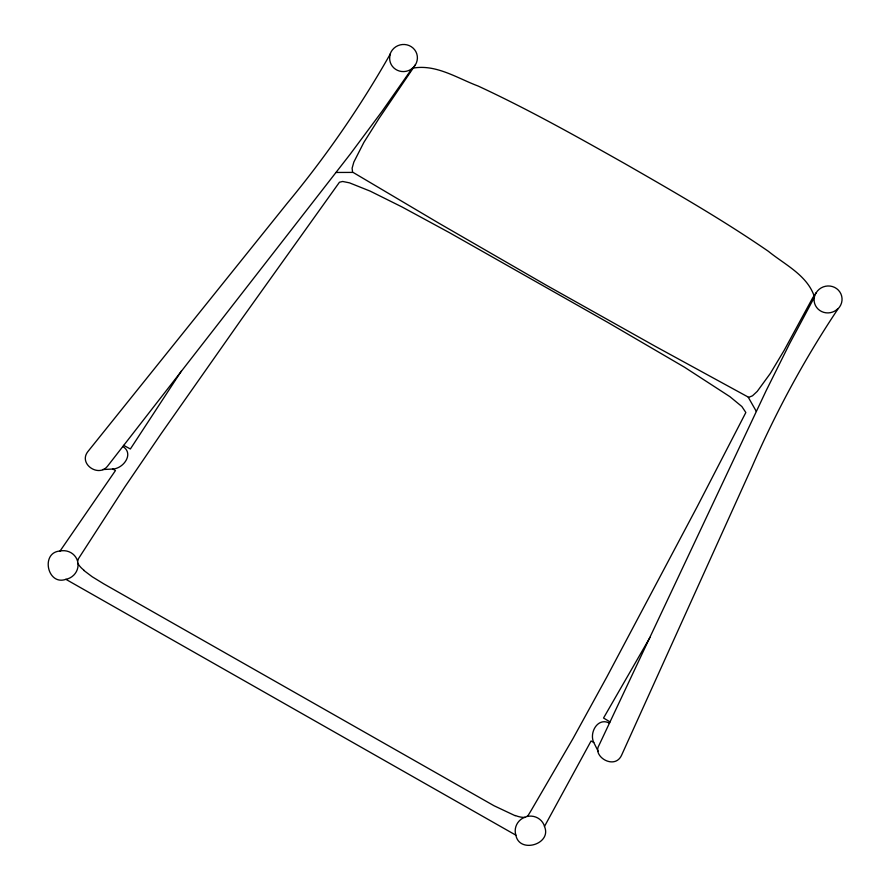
<?xml version="1.0" encoding="UTF-8"?>
<svg xmlns="http://www.w3.org/2000/svg" width="890" height="890" viewBox="0 0 890 890"><rect width="100%" height="100%" fill="white"/><g stroke="black" fill="none" stroke-linecap="round" stroke-linejoin="round"><path stroke-width="1.33" d="M77.63 561.178L77.63 561.557A14.44 13.951 -13.3 0 1 77.942 562.981L77.964 563.125A14.997 14.485 -13.3 0 1 65.871 579.334C47.259 585.954 40.361 552.289 60.053 551.032A14.997 14.485 -13.3 0 1 77.586 561.167L77.675 560.567M77.697 560.422L77.808 559.855M390.165 54.012A13.984 13.517 -13.3 0 1 409.244 45.613A13.984 13.517 -13.3 0 1 415.407 64.814L379.151 118.214L363.91 142.322L353.853 162.036L352.117 168.166L352.562 172.104L439.148 223.357L546.26 285.201L655.151 346.255L748.69 397.329L752.495 395.805L757.234 391.389L770.34 373.411L784.146 350.382L812.715 297.805L816.208 292.699A13.984 13.517 -13.3 0 1 836.6 288.594A13.984 13.517 -13.3 0 1 838.135 308.719C804.638 358.77 775.869 411.981 751.872 467.205L621.565 755.276C614.645 770.328 592.295 756.456 598.87 745.575L766.201 390.577L789.675 343.507L814.484 297.071M77.975 559.443L124.923 486.819L161.079 433.775L241.78 318.865L339.446 182.239L342.672 181.471L349.47 182.839L370.184 191.128L401.868 206.881L449.183 232.524L607.892 322.469L684.377 367.136L729.911 396.662L741.86 406.519L745.842 412.515L697.226 506.61L606.735 677.156L573.049 738.477L530.952 810.812M390.254 54.045C360.439 106.633 325.94 156.562 287.37 203.098L87.743 451.764C78.342 463.957 98.623 477.707 107.512 466.204L350.271 154.081L381.832 111.628L412.181 68.33M650.056 637.296L603.542 718.019L610.062 721.935M530.585 811.424L528.026 815.596M181.482 370.874L130.374 448.983L123.665 445.367M60.053 551.032L115.466 470.554L112.796 469.019L102.606 469.553M527.269 816.219L526.802 816.508A14.997 14.485 -13.3 0 1 544.547 826.432M526.658 816.597L526.557 816.642A14.44 13.951 -13.3 0 0 524.966 817.142L524.822 817.198A14.997 14.485 -13.3 0 0 515.877 835.198C519.426 854.033 552.234 844.065 544.469 826.454L591.071 740.981L593.752 742.482L598.191 751.338M112.796 469.019C123.343 468.63 134.423 453.678 122.809 446.469M413.805 68.007C436.567 64.302 457.594 78.353 478.086 86.018C528.36 109.348 576.742 136.526 624.991 163.738C673.552 191.606 722.202 219.518 768.359 251.292C784.49 264.419 806.496 274.821 813.994 295.547M336.031 172.46L352.796 172.415M515.232 815.741L494.006 805.739L103.763 583.851L92.16 576.731L83.916 570.501M609.472 723.181C597.802 716.862 588.991 732.737 593.752 742.482M65.871 579.312L515.9 835.187M748.29 397.285L756.333 411.436M390.376 54.079A13.873 13.406 -13.3 0 0 412.081 68.575A14.763 14.262 -13.3 0 0 415.319 64.77M837.98 308.574A13.873 13.406 -13.3 0 1 814.306 297.271A14.763 14.262 -13.3 0 1 816.219 292.71M524.933 817.454A24.175 23.351 -13.3 0 1 515.355 815.485M84.094 570.279A24.175 23.351 -13.3 0 1 77.675 563.159"/></g></svg>
